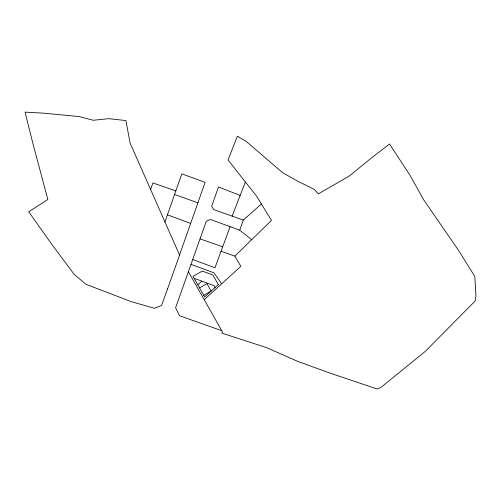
<?xml version="1.0" encoding="UTF-8"?>
<svg xmlns="http://www.w3.org/2000/svg" width="501" height="501" viewBox="0 0 501 501"><rect width="100%" height="100%" fill="white"/><g stroke="black" fill="none" stroke-linecap="round" stroke-linejoin="round"><path stroke-width="0.75" d="M150.55 189.691L152.88 182.928L175.826 190.919M179.533 255.053L205.091 182.358L181.832 173.834L164.898 222.012M251.69 239.697L239.741 230.203L243.292 220.089L261.422 204.001M239.741 230.203L210.42 219.463L206.287 221.26L175.613 307.702L179.477 315.724L221.736 330.685M230.091 226.665L214.973 267.747L192.697 259.531M232.145 216.131L245.346 181.969L228.074 159.907L237.418 136.197L246.198 141.401L282.752 172.795L297.581 181.105L314.133 189.334L318.404 193.837L349.372 175.983L371.166 158.197L389.527 144L409.906 175.175L423.689 199.799L459.098 251.22L474.804 276.458L475.95 295.847L475.173 300.988L425.274 351.37L380.578 387.736L376.84 388.882L330.197 373.182L297.776 361.409L266.526 347.619L221.855 333.134L222.475 332L188.401 271.674M221.047 251.251L234.888 256.111L271.454 220.396L256.687 196.267L245.346 181.969M197.807 284.793L201.84 281.13M204.276 299.642L240.831 266.382L234.888 256.111M199.555 287.868L206.957 283.66L211.165 291.068L203.757 295.277M200.037 238.864L222.682 246.799M174.567 194.501L197.951 202.811M243.292 220.089L213.702 209.581L211.679 206.243L218.511 186.929L240.136 195.453M167.422 214.829L190.687 223.408M190.987 264.346L213.99 272.845L221.661 283.816M194.106 278.274L213.99 285.62L215.067 287.518M167.622 288.764L161.529 305.516L154.414 308.297L131.168 301.621L85.959 284.292L74.305 274.523L50.908 243.098L28.714 211.754L47.839 199.511L33.26 144.895L25.05 112.118L43.268 113.151L79.49 116.595L93.173 120.259L108.892 118.662L125.933 120.572L130.085 143.079L179.571 255.04L167.622 288.764M218.298 284.574L204.702 296.943L193.017 276.352L202.304 271.079L212.85 274.98L218.298 284.574"/></g></svg>
